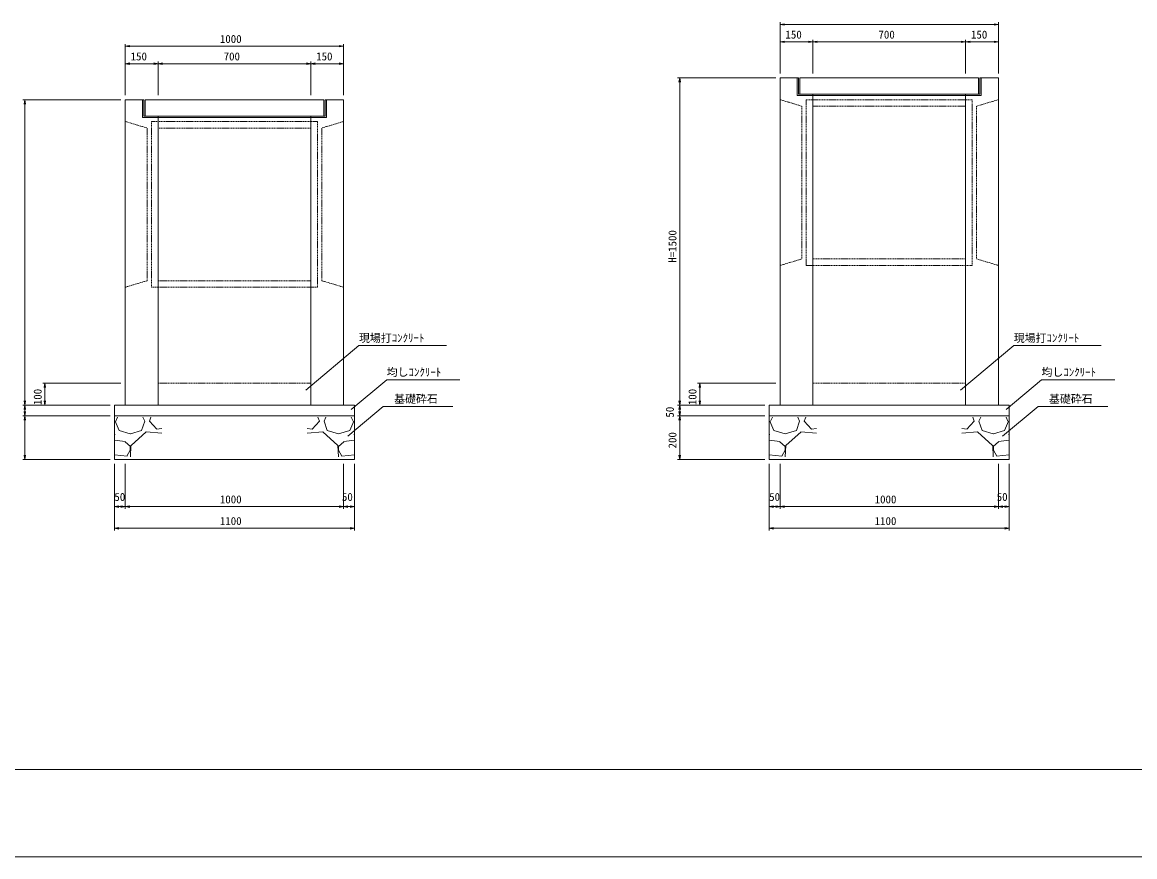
# Model space of a CAD drawing. Units: millimetres on the paper. Extents: x 0 to 841, y 0 to 594.
# Drawn here: x 381.7 to 636.6, y 0 to 191.3 of the extents above; entities that cross this region are included whole.
import ezdxf
from ezdxf.enums import TextEntityAlignment as Align

# ---------------------------------------------------------------- set-up
doc = ezdxf.new("R2010")
doc.units = ezdxf.units.MM
doc.linetypes.add('USER1', pattern=[0.375, 0.25, -0.125])
for name, color, linetype, lineweight in [('D-STR-DIM（寸法）', 7, 'Continuous', 18), ('D-STR-HTXT（旗揚げ）', 7, 'Continuous', 18), ('D-STR-STR1（構造物）', 4, 'Continuous', 18), ('D-STR-STRn（構造物）', 7, 'Continuous', 18), ('D-STR（構造物外形線）', 1, 'Continuous', 18), ('D-TTL(外枠）', 2, 'Continuous', 18), ('DEFPOINTS_2', 8, 'Continuous', 18)]:
    doc.layers.add(name, color=color, linetype=linetype, lineweight=lineweight)
doc.layers.add('D-STR-TXT（文字）', color=7, linetype='Continuous')
doc.styles.add('ＭＳ ゴシック', font='')
doc.styles.get('ＭＳ ゴシック').set_extended_font_data('MS Gothic')

msp = doc.modelspace()

# ---------------------------------------------------------------- linework, layer by layer
at = {"layer": 'D-STR-DIM（寸法）'}
for p, q in [((555.34, 179.55), (555.34, 191.3)), ((605.34, 179.55), (605.34, 191.3)), ((555.34, 190.8), (556.34, 190.967)), ((556.34, 190.634), (555.34, 190.8)), ((555.34, 190.8), (556.34, 190.8)), ((556.34, 190.8), (604.34, 190.8)), ((604.34, 190.967), (605.34, 190.8)), ((605.34, 190.8), (604.34, 190.634)), ((605.34, 190.8), (604.34, 190.8)), ((405.34, 174.55), (405.34, 186.3)), ((455.34, 174.55), (455.34, 186.3)), ((555.34, 179.55), (555.34, 187.3)), ((555.34, 186.8), (556.34, 186.967)), ((556.34, 186.634), (555.34, 186.8)), ((555.34, 186.8), (556.34, 186.8)), ((561.84, 186.8), (556.34, 186.8)), ((561.84, 186.967), (562.84, 186.8)), ((562.84, 186.8), (561.84, 186.634)), ((562.84, 186.8), (561.84, 186.8)), ((562.84, 179.55), (562.84, 187.3)), ((562.84, 179.55), (562.84, 187.3)), ((562.84, 186.8), (563.84, 186.967)), ((563.84, 186.634), (562.84, 186.8)), ((562.84, 186.8), (563.84, 186.8)), ((563.84, 186.8), (596.84, 186.8)), ((596.84, 186.967), (597.84, 186.8)), ((597.84, 186.8), (596.84, 186.634)), ((597.84, 186.8), (596.84, 186.8)), ((597.84, 179.55), (597.84, 187.3)), ((597.84, 179.55), (597.84, 187.3)), ((597.84, 186.8), (598.84, 186.967)), ((598.84, 186.634), (597.84, 186.8)), ((597.84, 186.8), (598.84, 186.8)), ((598.84, 186.8), (604.34, 186.8)), ((604.34, 186.967), (605.34, 186.8)), ((605.34, 186.8), (604.34, 186.634)), ((605.34, 186.8), (604.34, 186.8)), ((605.34, 179.55), (605.34, 187.3)), ((405.34, 185.8), (406.34, 185.967)), ((406.34, 185.634), (405.34, 185.8)), ((405.34, 185.8), (406.34, 185.8)), ((406.34, 185.8), (454.34, 185.8)), ((454.34, 185.967), (455.34, 185.8)), ((455.34, 185.8), (454.34, 185.634)), ((455.34, 185.8), (454.34, 185.8)), ((405.34, 174.55), (405.34, 182.3)), ((405.34, 181.8), (406.34, 181.967)), ((406.34, 181.634), (405.34, 181.8)), ((405.34, 181.8), (406.34, 181.8)), ((411.84, 181.8), (406.34, 181.8)), ((411.84, 181.967), (412.84, 181.8)), ((412.84, 181.8), (411.84, 181.634)), ((412.84, 181.8), (411.84, 181.8)), ((412.84, 174.55), (412.84, 182.3)), ((412.84, 174.55), (412.84, 182.3)), ((412.84, 181.8), (413.84, 181.967)), ((413.84, 181.634), (412.84, 181.8)), ((412.84, 181.8), (413.84, 181.8)), ((413.84, 181.8), (446.84, 181.8)), ((446.84, 181.967), (447.84, 181.8)), ((447.84, 181.8), (446.84, 181.634)), ((447.84, 181.8), (446.84, 181.8)), ((447.84, 174.55), (447.84, 182.3)), ((447.84, 174.55), (447.84, 182.3)), ((447.84, 181.8), (448.84, 181.967)), ((448.84, 181.634), (447.84, 181.8)), ((447.84, 181.8), (448.84, 181.8)), ((448.84, 181.8), (454.34, 181.8)), ((454.34, 181.967), (455.34, 181.8)), ((455.34, 181.8), (454.34, 181.634)), ((455.34, 181.8), (454.34, 181.8)), ((455.34, 174.55), (455.34, 182.3)), ((554.34, 178.55), (531.84, 178.55)), ((532.173, 177.55), (532.34, 178.55)), ((532.34, 178.55), (532.506, 177.55)), ((532.34, 178.55), (532.34, 177.55)), ((532.34, 177.55), (532.34, 104.55)), ((404.34, 173.55), (381.84, 173.55)), ((382.173, 172.55), (382.34, 173.55)), ((382.34, 173.55), (382.506, 172.55)), ((382.34, 173.55), (382.34, 172.55)), ((382.34, 172.55), (382.34, 104.55)), ((404.34, 108.55), (386.426, 108.55)), ((386.76, 107.55), (386.926, 108.55)), ((386.926, 108.55), (387.093, 107.55)), ((386.926, 108.55), (386.926, 107.55)), ((386.926, 107.55), (386.926, 104.55)), ((554.34, 108.55), (536.426, 108.55)), ((536.76, 107.55), (536.926, 108.55)), ((536.926, 108.55), (537.093, 107.55)), ((536.926, 108.55), (536.926, 107.55)), ((536.926, 107.55), (536.926, 104.55)), ((382.34, 103.55), (382.173, 104.55)), ((382.506, 104.55), (382.34, 103.55)), ((382.34, 103.55), (382.34, 104.55)), ((386.926, 103.55), (386.76, 104.55)), ((387.093, 104.55), (386.926, 103.55)), ((386.926, 103.55), (386.926, 104.55)), ((532.34, 103.55), (532.173, 104.55)), ((532.506, 104.55), (532.34, 103.55)), ((532.34, 103.55), (532.34, 104.55)), ((536.926, 103.55), (536.76, 104.55)), ((537.093, 104.55), (536.926, 103.55)), ((536.926, 103.55), (536.926, 104.55)), ((401.84, 103.55), (381.84, 103.55)), ((399.34, 103.55), (381.84, 103.55)), ((382.173, 102.55), (382.34, 103.55)), ((382.34, 101.05), (382.173, 102.05)), ((382.34, 103.55), (382.506, 102.55)), ((382.34, 103.55), (382.34, 102.55)), ((382.34, 102.55), (382.34, 102.05)), ((382.506, 102.05), (382.34, 101.05)), ((382.34, 101.05), (382.34, 102.05)), ((401.84, 103.55), (386.426, 103.55)), ((551.84, 103.55), (531.84, 103.55)), ((549.34, 103.55), (531.84, 103.55)), ((532.173, 102.55), (532.34, 103.55)), ((532.34, 101.05), (532.173, 102.05)), ((532.34, 103.55), (532.506, 102.55)), ((532.34, 103.55), (532.34, 102.55)), ((532.34, 102.55), (532.34, 102.05)), ((532.506, 102.05), (532.34, 101.05)), ((532.34, 101.05), (532.34, 102.05)), ((551.84, 103.55), (536.426, 103.55)), ((401.84, 101.05), (381.84, 101.05)), ((401.84, 101.05), (381.84, 101.05)), ((382.173, 100.05), (382.34, 101.05)), ((382.34, 101.05), (382.506, 100.05)), ((382.34, 101.05), (382.34, 100.05)), ((382.34, 100.05), (382.34, 92.05)), ((551.84, 101.05), (531.84, 101.05)), ((551.84, 101.05), (531.84, 101.05)), ((532.173, 100.05), (532.34, 101.05)), ((532.34, 101.05), (532.506, 100.05)), ((532.34, 101.05), (532.34, 100.05)), ((532.34, 100.05), (532.34, 92.05)), ((382.34, 91.05), (382.173, 92.05)), ((382.506, 92.05), (382.34, 91.05)), ((382.34, 91.05), (382.34, 92.05)), ((532.34, 91.05), (532.173, 92.05)), ((532.506, 92.05), (532.34, 91.05)), ((532.34, 91.05), (532.34, 92.05)), ((401.84, 91.05), (381.84, 91.05)), ((402.84, 90.05), (402.84, 79.757)), ((402.84, 90.05), (402.84, 74.79)), ((405.34, 90.05), (405.34, 79.757)), ((405.34, 90.05), (405.34, 79.757)), ((455.34, 90.05), (455.34, 79.757)), ((455.34, 90.05), (455.34, 79.757)), ((457.84, 90.05), (457.84, 74.79)), ((457.84, 90.05), (457.84, 79.757)), ((551.84, 91.05), (531.84, 91.05)), ((552.84, 90.05), (552.84, 79.757)), ((552.84, 90.05), (552.84, 74.79)), ((555.34, 90.05), (555.34, 79.757)), ((555.34, 90.05), (555.34, 79.757)), ((605.34, 90.05), (605.34, 79.757)), ((605.34, 90.05), (605.34, 79.757)), ((607.84, 90.05), (607.84, 74.79)), ((607.84, 90.05), (607.84, 79.757)), ((402.84, 80.257), (403.84, 80.424)), ((403.84, 80.091), (402.84, 80.257)), ((402.84, 80.257), (403.84, 80.257)), ((404.34, 80.257), (403.84, 80.257)), ((404.34, 80.424), (405.34, 80.257)), ((405.34, 80.257), (404.34, 80.091)), ((405.34, 80.257), (404.34, 80.257)), ((405.34, 80.257), (406.34, 80.424)), ((406.34, 80.091), (405.34, 80.257)), ((405.34, 80.257), (406.34, 80.257)), ((454.34, 80.257), (406.34, 80.257)), ((454.34, 80.424), (455.34, 80.257)), ((455.34, 80.257), (454.34, 80.091)), ((455.34, 80.257), (454.34, 80.257)), ((455.34, 80.257), (456.34, 80.424)), ((456.34, 80.091), (455.34, 80.257)), ((455.34, 80.257), (456.34, 80.257)), ((456.34, 80.257), (456.84, 80.257)), ((456.84, 80.424), (457.84, 80.257)), ((457.84, 80.257), (456.84, 80.091)), ((457.84, 80.257), (456.84, 80.257)), ((552.84, 80.257), (553.84, 80.424)), ((553.84, 80.091), (552.84, 80.257)), ((552.84, 80.257), (553.84, 80.257)), ((554.34, 80.257), (553.84, 80.257)), ((554.34, 80.424), (555.34, 80.257)), ((555.34, 80.257), (554.34, 80.091)), ((555.34, 80.257), (554.34, 80.257)), ((555.34, 80.257), (556.34, 80.424)), ((556.34, 80.091), (555.34, 80.257)), ((555.34, 80.257), (556.34, 80.257)), ((604.34, 80.257), (556.34, 80.257)), ((604.34, 80.424), (605.34, 80.257)), ((605.34, 80.257), (604.34, 80.091)), ((605.34, 80.257), (604.34, 80.257)), ((605.34, 80.257), (606.34, 80.424)), ((606.34, 80.091), (605.34, 80.257)), ((605.34, 80.257), (606.34, 80.257)), ((606.34, 80.257), (606.84, 80.257)), ((606.84, 80.424), (607.84, 80.257)), ((607.84, 80.257), (606.84, 80.091)), ((607.84, 80.257), (606.84, 80.257)), ((402.84, 75.29), (403.84, 75.456)), ((403.84, 75.123), (402.84, 75.29)), ((402.84, 75.29), (403.84, 75.29)), ((456.84, 75.29), (403.84, 75.29)), ((456.84, 75.456), (457.84, 75.29)), ((457.84, 75.29), (456.84, 75.123)), ((457.84, 75.29), (456.84, 75.29)), ((552.84, 75.29), (553.84, 75.456)), ((553.84, 75.123), (552.84, 75.29)), ((552.84, 75.29), (553.84, 75.29)), ((606.84, 75.29), (553.84, 75.29)), ((606.84, 75.456), (607.84, 75.29)), ((607.84, 75.29), (606.84, 75.123)), ((607.84, 75.29), (606.84, 75.29))]:
    msp.add_line(p, q, dxfattribs=at)
at = {"layer": 'D-STR-HTXT（旗揚げ）'}
for p, q in [((446.677, 106.976), (458.862, 117.191)), ((478.897, 117.191), (458.862, 117.191)), ((596.677, 106.976), (608.862, 117.191)), ((628.897, 117.191), (608.862, 117.191)), ((457.096, 102.552), (465.219, 109.362)), ((481.986, 109.362), (465.219, 109.362)), ((607.096, 102.552), (615.219, 109.362)), ((631.986, 109.362), (615.219, 109.362)), ((456.299, 96.425), (464.422, 103.234)), ((480.396, 103.234), (464.422, 103.234)), ((606.299, 96.425), (614.422, 103.234)), ((630.396, 103.234), (614.422, 103.234))]:
    msp.add_line(p, q, dxfattribs=at)
at = {"layer": 'D-STR-STR1（構造物）'}
for p, q in [((559.265, 178.55), (559.265, 174.5)), ((559.565, 178.55), (559.265, 178.55)), ((559.265, 174.65), (559.265, 178.55)), ((559.565, 174.8), (559.565, 178.55)), ((600.815, 178.55), (559.865, 178.55)), ((559.865, 174.8), (559.865, 178.55)), ((600.815, 178.55), (600.815, 174.8)), ((601.115, 178.55), (601.415, 178.55)), ((601.115, 174.8), (601.115, 178.55)), ((601.415, 178.55), (601.415, 174.5)), ((601.415, 174.65), (601.415, 178.55)), ((409.265, 173.55), (409.265, 169.5)), ((409.565, 173.55), (409.265, 173.55)), ((409.265, 169.65), (409.265, 173.55)), ((409.565, 169.8), (409.565, 173.55)), ((450.815, 173.55), (409.865, 173.55)), ((409.865, 169.8), (409.865, 173.55)), ((450.815, 173.55), (450.815, 169.8)), ((451.115, 173.55), (451.415, 173.55)), ((451.115, 169.8), (451.115, 173.55)), ((451.415, 173.55), (451.415, 169.5)), ((451.415, 169.65), (451.415, 173.55)), ((601.415, 174.5), (559.265, 174.5)), ((601.115, 174.8), (559.565, 174.8)), ((451.415, 169.5), (409.265, 169.5)), ((451.115, 169.8), (409.565, 169.8))]:
    msp.add_line(p, q, dxfattribs=at)
at = {"layer": 'D-STR-STR1（構造物）', "color": 7, "linetype": 'USER1'}
for p, q in [((412.84, 108.55), (447.84, 108.55)), ((562.84, 108.55), (597.84, 108.55))]:
    msp.add_line(p, q, dxfattribs=at)
at = {"layer": 'D-STR-STRn（構造物）'}
for p, q in [((402.84, 103.55), (402.84, 98.55)), ((405.34, 103.55), (402.84, 103.55)), ((402.84, 103.55), (402.84, 91.05)), ((455.34, 103.55), (457.84, 103.55)), ((455.34, 103.55), (457.84, 103.55)), ((457.84, 103.55), (457.84, 98.55)), ((457.84, 103.55), (457.84, 91.05)), ((552.84, 103.55), (552.84, 98.55)), ((555.34, 103.55), (552.84, 103.55)), ((552.84, 103.55), (552.84, 91.05)), ((605.34, 103.55), (607.84, 103.55)), ((605.34, 103.55), (607.84, 103.55)), ((607.84, 103.55), (607.84, 98.55)), ((607.84, 103.55), (607.84, 91.05)), ((457.84, 101.05), (402.84, 101.05)), ((403.008, 99.836), (403.915, 97.72)), ((403.173, 99.839), (403.572, 100.77)), ((409.062, 97.709), (409.818, 99.826)), ((409.384, 100.77), (409.815, 99.837)), ((410.87, 99.833), (411.221, 100.77)), ((412.533, 98.046), (410.87, 99.86)), ((448.146, 98.046), (449.809, 99.86)), ((449.809, 99.833), (449.458, 100.77)), ((451.617, 97.709), (450.861, 99.826)), ((451.295, 100.77), (450.864, 99.837)), ((457.671, 99.836), (456.764, 97.72)), ((457.506, 99.839), (457.107, 100.77)), ((607.84, 101.05), (552.84, 101.05)), ((553.008, 99.836), (553.915, 97.72)), ((553.173, 99.839), (553.572, 100.77)), ((559.062, 97.709), (559.818, 99.826)), ((559.384, 100.77), (559.815, 99.837)), ((560.87, 99.833), (561.221, 100.77)), ((562.533, 98.046), (560.87, 99.86)), ((598.146, 98.046), (599.809, 99.86)), ((599.809, 99.833), (599.458, 100.77)), ((601.617, 97.709), (600.861, 99.826)), ((601.295, 100.77), (600.864, 99.837)), ((607.671, 99.836), (606.764, 97.72)), ((607.506, 99.839), (607.107, 100.77)), ((403.013, 96.812), (402.84, 96.87)), ((403.904, 97.706), (406.474, 96.95)), ((406.502, 96.949), (409.071, 97.705)), ((410.128, 97.419), (406.652, 94.244)), ((413.697, 97.096), (410.119, 97.394)), ((413.697, 98.142), (412.516, 98.039)), ((446.982, 98.142), (448.163, 98.039)), ((446.982, 97.096), (450.56, 97.394)), ((450.551, 97.419), (454.027, 94.244)), ((454.177, 96.949), (451.608, 97.705)), ((456.775, 97.706), (454.205, 96.95)), ((457.666, 96.812), (457.84, 96.87)), ((553.013, 96.812), (552.84, 96.87)), ((553.904, 97.706), (556.474, 96.95)), ((556.502, 96.949), (559.071, 97.705)), ((560.128, 97.419), (556.652, 94.244)), ((563.697, 97.096), (560.119, 97.394)), ((563.697, 98.142), (562.516, 98.039)), ((596.982, 98.142), (598.163, 98.039)), ((596.982, 97.096), (600.56, 97.394)), ((600.551, 97.419), (604.027, 94.244)), ((604.177, 96.949), (601.608, 97.705)), ((606.775, 97.706), (604.205, 96.95)), ((607.666, 96.812), (607.84, 96.87)), ((402.84, 96.723), (402.995, 96.816)), ((405.298, 95.162), (402.84, 95.531)), ((406.503, 94.073), (405.294, 95.131)), ((454.176, 94.073), (455.385, 95.131)), ((455.381, 95.162), (457.84, 95.531)), ((457.84, 96.723), (457.684, 96.816)), ((552.84, 96.723), (552.995, 96.816)), ((555.298, 95.162), (552.84, 95.531)), ((556.503, 94.073), (555.294, 95.131)), ((604.176, 94.073), (605.385, 95.131)), ((605.381, 95.162), (607.84, 95.531)), ((607.84, 96.723), (607.684, 96.816)), ((402.84, 92.166), (405.736, 91.818)), ((405.712, 91.818), (406.468, 93.179)), ((406.487, 93.185), (406.487, 94.092)), ((406.642, 94.238), (406.521, 91.7)), ((454.037, 94.238), (454.158, 91.7)), ((454.192, 93.185), (454.192, 94.092)), ((454.967, 91.818), (454.211, 93.179)), ((457.84, 92.166), (454.943, 91.818)), ((552.84, 92.166), (555.736, 91.818)), ((555.712, 91.818), (556.468, 93.179)), ((556.487, 93.185), (556.487, 94.092)), ((556.642, 94.238), (556.521, 91.7)), ((604.037, 94.238), (604.158, 91.7)), ((604.192, 93.185), (604.192, 94.092)), ((604.967, 91.818), (604.211, 93.179)), ((607.84, 92.166), (604.943, 91.818)), ((457.84, 91.05), (402.84, 91.05)), ((607.84, 91.05), (552.84, 91.05))]:
    msp.add_line(p, q, dxfattribs=at)
at = {"layer": 'D-STR（構造物外形線）'}
for p, q in [((555.34, 103.55), (555.34, 178.55)), ((555.34, 178.55), (559.265, 178.55)), ((559.265, 174.8), (559.265, 178.55)), ((559.565, 178.55), (559.565, 174.8)), ((601.115, 178.55), (601.115, 174.8)), ((601.415, 178.55), (605.34, 178.55)), ((601.415, 178.55), (601.415, 174.8)), ((605.34, 178.55), (605.34, 103.55)), ((405.34, 103.55), (405.34, 173.55)), ((405.34, 173.55), (409.265, 173.55)), ((409.265, 169.8), (409.265, 173.55)), ((409.565, 173.55), (409.565, 169.8)), ((451.115, 173.55), (451.115, 169.8)), ((451.415, 173.55), (455.34, 173.55)), ((451.415, 173.55), (451.415, 169.8)), ((455.34, 173.55), (455.34, 103.55)), ((562.84, 174.8), (562.84, 103.55)), ((597.84, 174.8), (597.84, 103.55)), ((412.84, 169.8), (412.84, 103.55)), ((447.84, 169.8), (447.84, 103.55)), ((405.34, 103.55), (455.34, 103.55)), ((555.34, 103.55), (605.34, 103.55))]:
    msp.add_line(p, q, dxfattribs=at)
at = {"layer": 'D-STR（構造物外形線）', "linetype": 'USER1'}
for p, q in [((555.34, 173.55), (560.34, 172.05)), ((561.34, 173.55), (561.34, 135.55)), ((599.34, 173.55), (561.34, 173.55)), ((599.34, 135.55), (599.34, 173.55)), ((605.34, 173.55), (600.34, 172.05)), ((560.34, 172.05), (560.34, 137.05)), ((562.84, 172.05), (562.84, 137.05)), ((597.84, 172.05), (562.84, 172.05)), ((597.84, 137.05), (597.84, 172.05)), ((600.34, 172.05), (600.34, 137.05)), ((405.34, 168.55), (410.34, 167.05)), ((411.34, 168.55), (411.34, 130.55)), ((449.34, 168.55), (411.34, 168.55)), ((449.34, 130.55), (449.34, 168.55)), ((455.34, 168.55), (450.34, 167.05)), ((410.34, 167.05), (410.34, 132.05)), ((412.84, 167.05), (412.84, 132.05)), ((447.84, 167.05), (412.84, 167.05)), ((447.84, 132.05), (447.84, 167.05)), ((450.34, 167.05), (450.34, 132.05)), ((560.34, 137.05), (555.34, 135.55)), ((561.34, 135.55), (599.34, 135.55)), ((562.84, 137.05), (597.84, 137.05)), ((600.34, 137.05), (605.34, 135.55)), ((410.34, 132.05), (405.34, 130.55)), ((411.34, 130.55), (449.34, 130.55)), ((412.84, 132.05), (447.84, 132.05)), ((450.34, 132.05), (455.34, 130.55))]:
    msp.add_line(p, q, dxfattribs=at)
at = {"layer": 'D-TTL(外枠）'}
msp.add_line((818, 20), (23, 20), dxfattribs=at)
at = {"layer": 'DEFPOINTS_2'}
msp.add_line((0, 0), (841, 0), dxfattribs=at)

# ---------------------------------------------------------------- texts
at = {"layer": 'D-STR-DIM（寸法）', "style": 'ＭＳ ゴシック'}
for s, p in [('150', (556.558, 187)), ('700', (577.865, 187)), ('150', (599.058, 187)), ('1000', (426.996, 186)), ('150', (406.558, 182)), ('700', (427.865, 182)), ('150', (449.058, 182)), ('50', (402.834, 81.017)), ('1000', (426.996, 80.457)), ('50', (454.959, 81.017)), ('50', (552.834, 81.017)), ('1000', (576.996, 80.457)), ('50', (604.959, 81.017)), ('1100', (426.996, 75.49)), ('1100', (576.996, 75.49))]:
    msp.add_text(s, height=1.833, dxfattribs=at).set_placement(p, align=Align.BOTTOM_LEFT)
for s, p in [('H=1500', (532.14, 136.164)), ('100', (386.726, 103.519)), ('100', (536.726, 103.519)), ('50', (531.54, 100.67)), ('200', (532.14, 93.601))]:
    msp.add_text(s, height=1.833, rotation=90, dxfattribs=at).set_placement(p, align=Align.BOTTOM_LEFT)
at = {"layer": 'D-STR-TXT（文字）', "style": 'ＭＳ ゴシック'}
for s, p in [('現場打ｺﾝｸﾘｰﾄ', (458.862, 117.443)), ('現場打ｺﾝｸﾘｰﾄ', (608.862, 117.443)), ('均しｺﾝｸﾘｰﾄ', (465.219, 109.614)), ('均しｺﾝｸﾘｰﾄ', (615.219, 109.614)), ('基礎砕石', (466.922, 103.487)), ('基礎砕石', (616.922, 103.487))]:
    msp.add_text(s, height=1.833, dxfattribs=at).set_placement(p, align=Align.BOTTOM_LEFT)

doc.saveas('drawing.dxf')
